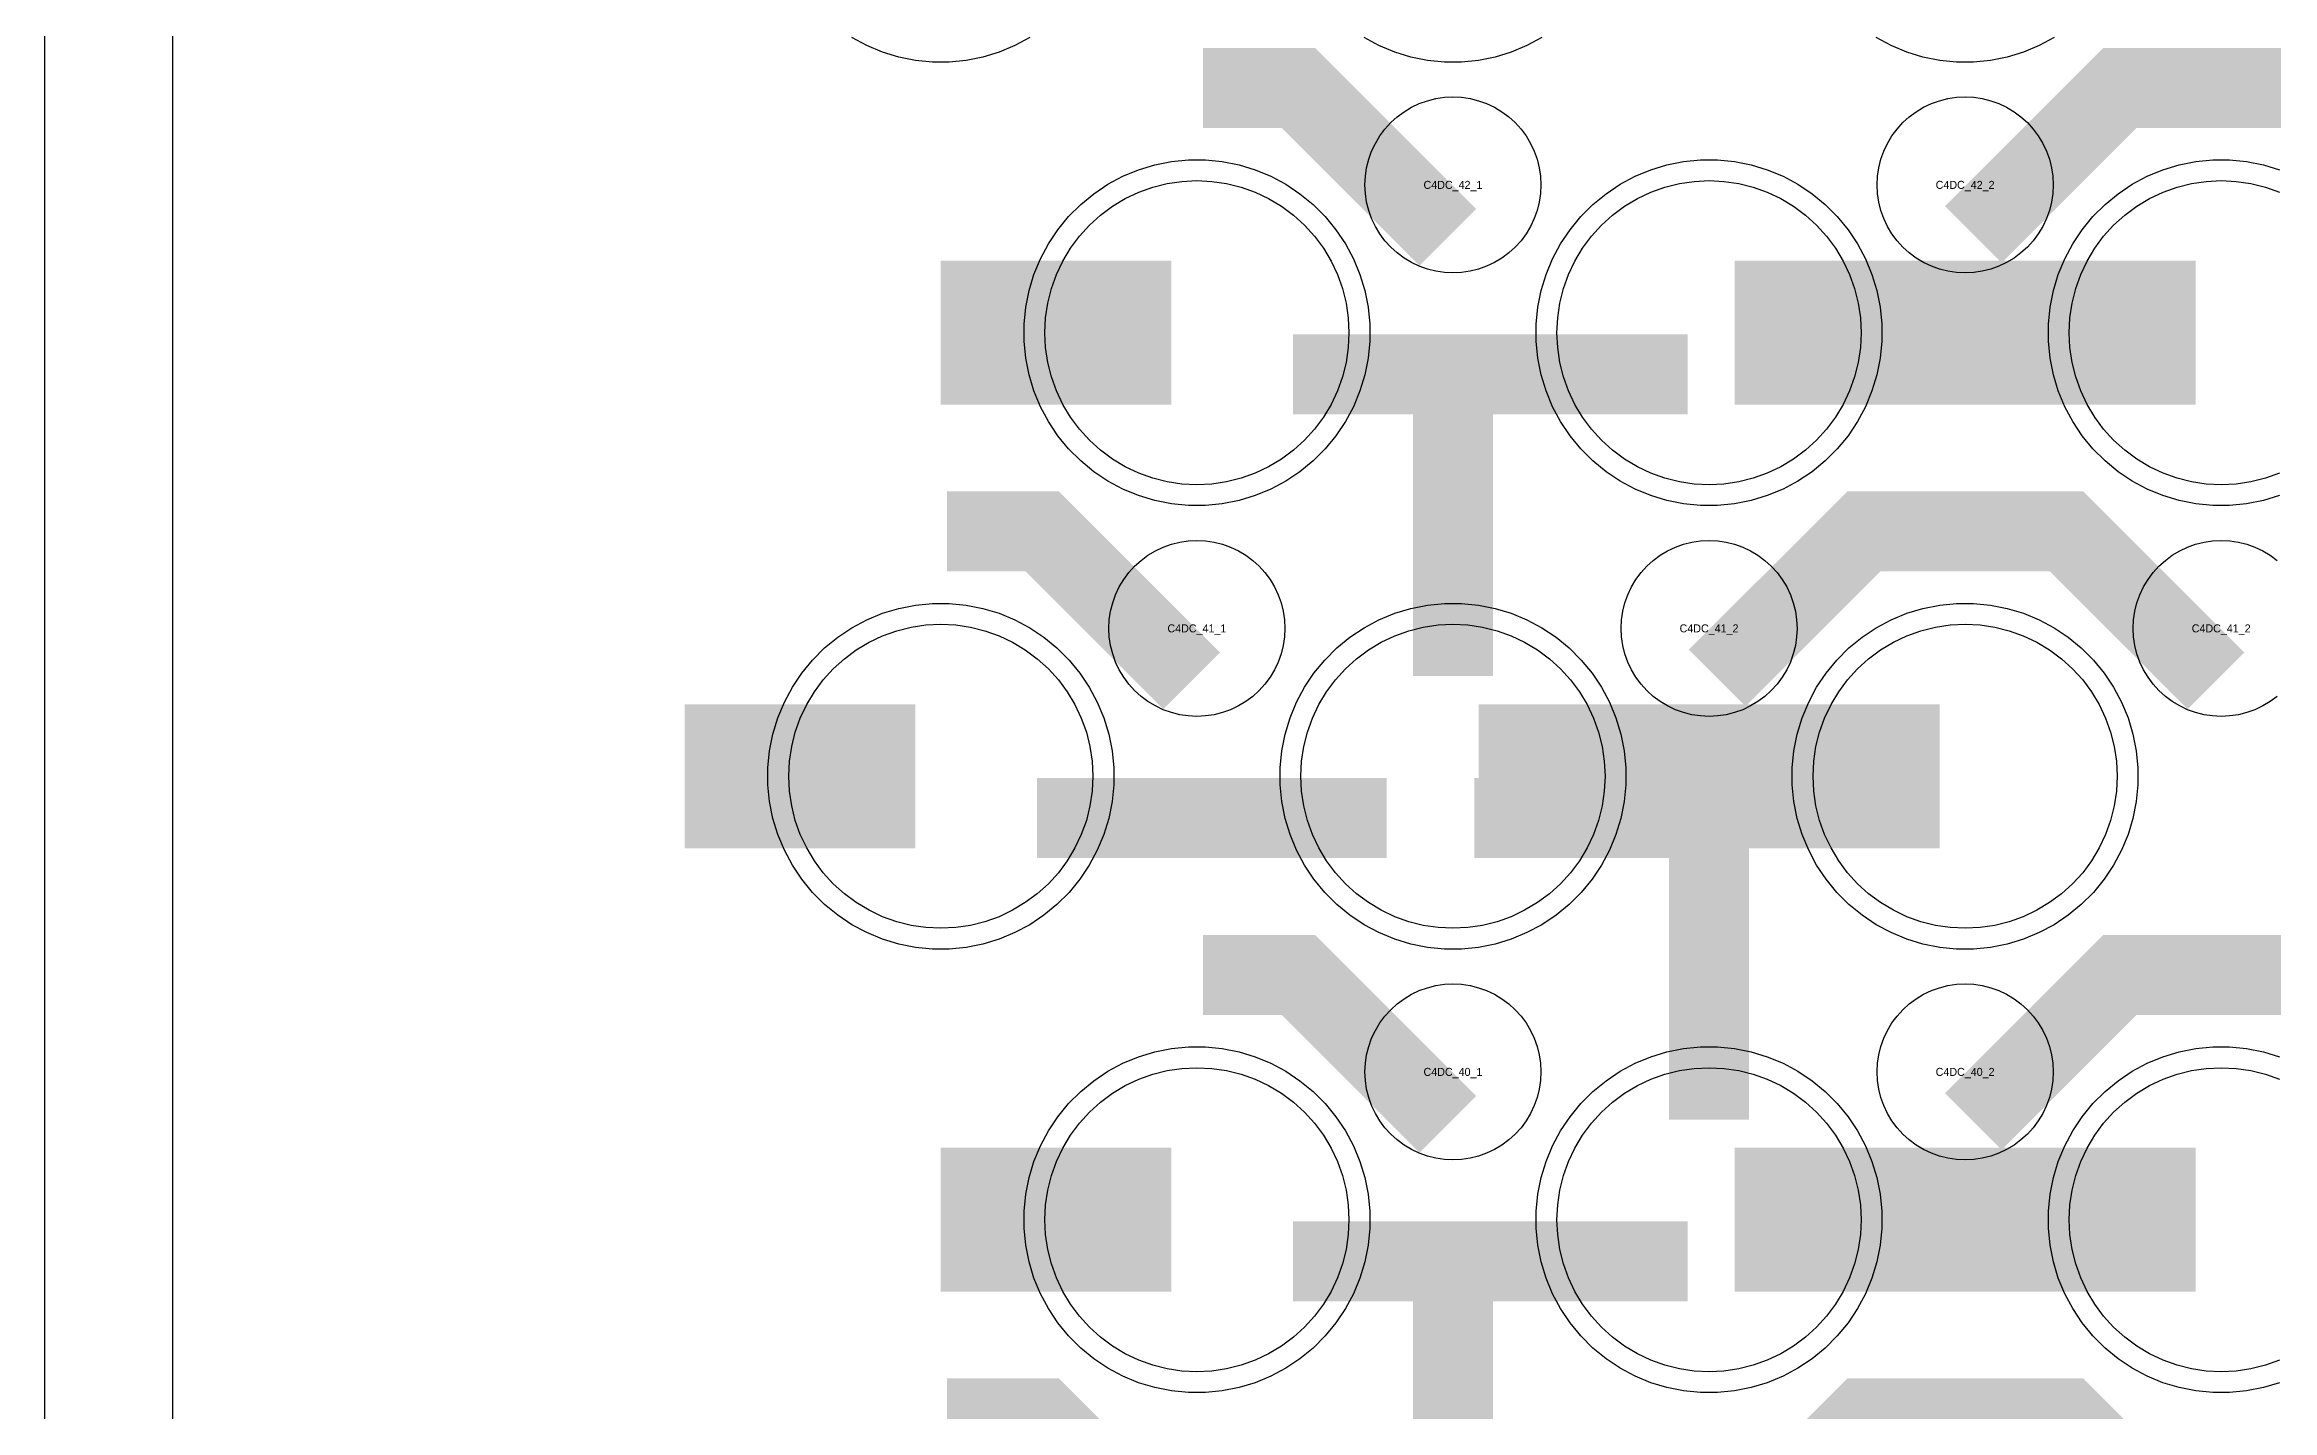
# Model space of a CAD drawing. Extents: x -11880 to 11880, y -14992 to 14992.
# Drawn here: x -11880 to -11184, y -9357 to -8930 of the extents above; entities that cross this region are included whole.
import ezdxf
from ezdxf.enums import TextEntityAlignment as Align

# ---------------------------------------------------------------- set-up
doc = ezdxf.new("R2010")
doc.units = 0
doc.header["$MEASUREMENT"] = 0
for name, color, linetype in [('GDS_775_DT_237', 138, 'CONTINUOUS'), ('OUTLINE', 30, 'CONTINUOUS'), ('RDL1_FS', 34, 'CONTINUOUS'), ('RDL_BS', 160, 'CONTINUOUS')]:
    doc.layers.add(name, color=color, linetype=linetype)

msp = doc.modelspace()

# ---------------------------------------------------------------- linework, layer by layer
at = {"layer": 'OUTLINE'}
for points in [[(-11880, -14992.5), (11880, -14992.5), (11880, 14992.5), (-11880, 14992.5)], [(-11840, -14952.5), (11840, -14952.5), (11840, 14952.5), (-11840, 14952.5)]]:
    msp.add_lwpolyline(points, close=True, dxfattribs=at)
at = {"layer": 'RDL1_FS'}
for points in [[(-11520, -9067.384), (-11524.657, -9067.155), (-11529.268, -9066.471), (-11533.791, -9065.339), (-11538.181, -9063.767), (-11542.395, -9061.775), (-11546.395, -9059.377), (-11550.14, -9056.599), (-11553.594, -9053.469), (-11556.724, -9050.015), (-11559.502, -9046.27), (-11561.9, -9042.27), (-11563.892, -9038.056), (-11565.464, -9033.666), (-11566.596, -9029.143), (-11567.28, -9024.532), (-11567.509, -9019.875), (-11567.28, -9015.218), (-11566.596, -9010.607), (-11565.464, -9006.084), (-11563.892, -9001.694), (-11561.9, -8997.48), (-11559.502, -8993.48), (-11556.724, -8989.735), (-11553.594, -8986.281), (-11550.14, -8983.151), (-11546.395, -8980.373), (-11542.395, -8977.975), (-11538.181, -8975.983), (-11533.791, -8974.411), (-11529.268, -8973.279), (-11524.657, -8972.595), (-11520, -8972.366), (-11515.343, -8972.595), (-11510.732, -8973.279), (-11506.209, -8974.411), (-11501.819, -8975.983), (-11497.605, -8977.975), (-11493.605, -8980.373), (-11489.86, -8983.151), (-11486.406, -8986.281), (-11483.276, -8989.735), (-11480.498, -8993.48), (-11478.1, -8997.48), (-11476.108, -9001.694), (-11474.536, -9006.084), (-11473.404, -9010.607), (-11472.72, -9015.218), (-11472.491, -9019.875), (-11472.72, -9024.532), (-11473.404, -9029.143), (-11474.536, -9033.666), (-11476.108, -9038.056), (-11478.1, -9042.27), (-11480.498, -9046.27), (-11483.276, -9050.015), (-11486.406, -9053.469), (-11489.86, -9056.599), (-11493.605, -9059.377), (-11497.605, -9061.775), (-11501.819, -9063.767), (-11506.209, -9065.339), (-11510.732, -9066.471), (-11515.343, -9067.155)], [(-11360, -9067.384), (-11364.657, -9067.155), (-11369.268, -9066.471), (-11373.791, -9065.339), (-11378.181, -9063.767), (-11382.395, -9061.775), (-11386.395, -9059.377), (-11390.14, -9056.599), (-11393.594, -9053.469), (-11396.724, -9050.015), (-11399.502, -9046.27), (-11401.9, -9042.27), (-11403.892, -9038.056), (-11405.464, -9033.666), (-11406.596, -9029.143), (-11407.28, -9024.532), (-11407.509, -9019.875), (-11407.28, -9015.218), (-11406.596, -9010.607), (-11405.464, -9006.084), (-11403.892, -9001.694), (-11401.9, -8997.48), (-11399.502, -8993.48), (-11396.724, -8989.735), (-11393.594, -8986.281), (-11390.14, -8983.151), (-11386.395, -8980.373), (-11382.395, -8977.975), (-11378.181, -8975.983), (-11373.791, -8974.411), (-11369.268, -8973.279), (-11364.657, -8972.595), (-11360, -8972.366), (-11355.343, -8972.595), (-11350.732, -8973.279), (-11346.209, -8974.411), (-11341.819, -8975.983), (-11337.605, -8977.975), (-11333.605, -8980.373), (-11329.86, -8983.151), (-11326.406, -8986.281), (-11323.276, -8989.735), (-11320.498, -8993.48), (-11318.1, -8997.48), (-11316.108, -9001.694), (-11314.536, -9006.084), (-11313.404, -9010.607), (-11312.72, -9015.218), (-11312.491, -9019.875), (-11312.72, -9024.532), (-11313.404, -9029.143), (-11314.536, -9033.666), (-11316.108, -9038.056), (-11318.1, -9042.27), (-11320.498, -9046.27), (-11323.276, -9050.015), (-11326.406, -9053.469), (-11329.86, -9056.599), (-11333.605, -9059.377), (-11337.605, -9061.775), (-11341.819, -9063.767), (-11346.209, -9065.339), (-11350.732, -9066.471), (-11355.343, -9067.155)], [(-11600, -9205.944), (-11604.657, -9205.715), (-11609.268, -9205.031), (-11613.791, -9203.899), (-11618.181, -9202.327), (-11622.395, -9200.335), (-11626.395, -9197.937), (-11630.14, -9195.159), (-11633.594, -9192.029), (-11636.724, -9188.575), (-11639.502, -9184.83), (-11641.9, -9180.83), (-11643.892, -9176.616), (-11645.464, -9172.226), (-11646.596, -9167.703), (-11647.28, -9163.092), (-11647.509, -9158.435), (-11647.28, -9153.778), (-11646.596, -9149.167), (-11645.464, -9144.644), (-11643.892, -9140.254), (-11641.9, -9136.04), (-11639.502, -9132.04), (-11636.724, -9128.295), (-11633.594, -9124.841), (-11630.14, -9121.711), (-11626.395, -9118.933), (-11622.395, -9116.535), (-11618.181, -9114.543), (-11613.791, -9112.971), (-11609.268, -9111.839), (-11604.657, -9111.155), (-11600, -9110.926), (-11595.343, -9111.155), (-11590.732, -9111.839), (-11586.209, -9112.971), (-11581.819, -9114.543), (-11577.605, -9116.535), (-11573.605, -9118.933), (-11569.86, -9121.711), (-11566.406, -9124.841), (-11563.276, -9128.295), (-11560.498, -9132.04), (-11558.1, -9136.04), (-11556.108, -9140.254), (-11554.536, -9144.644), (-11553.404, -9149.167), (-11552.72, -9153.778), (-11552.491, -9158.435), (-11552.72, -9163.092), (-11553.404, -9167.703), (-11554.536, -9172.226), (-11556.108, -9176.616), (-11558.1, -9180.83), (-11560.498, -9184.83), (-11563.276, -9188.575), (-11566.406, -9192.029), (-11569.86, -9195.159), (-11573.605, -9197.937), (-11577.605, -9200.335), (-11581.819, -9202.327), (-11586.209, -9203.899), (-11590.732, -9205.031), (-11595.343, -9205.715)], [(-11440, -9205.944), (-11444.657, -9205.715), (-11449.268, -9205.031), (-11453.791, -9203.899), (-11458.181, -9202.327), (-11462.395, -9200.335), (-11466.395, -9197.937), (-11470.14, -9195.159), (-11473.594, -9192.029), (-11476.724, -9188.575), (-11479.502, -9184.83), (-11481.9, -9180.83), (-11483.892, -9176.616), (-11485.464, -9172.226), (-11486.596, -9167.703), (-11487.28, -9163.092), (-11487.509, -9158.435), (-11487.28, -9153.778), (-11486.596, -9149.167), (-11485.464, -9144.644), (-11483.892, -9140.254), (-11481.9, -9136.04), (-11479.502, -9132.04), (-11476.724, -9128.295), (-11473.594, -9124.841), (-11470.14, -9121.711), (-11466.395, -9118.933), (-11462.395, -9116.535), (-11458.181, -9114.543), (-11453.791, -9112.971), (-11449.268, -9111.839), (-11444.657, -9111.155), (-11440, -9110.926), (-11435.343, -9111.155), (-11430.732, -9111.839), (-11426.209, -9112.971), (-11421.819, -9114.543), (-11417.605, -9116.535), (-11413.605, -9118.933), (-11409.86, -9121.711), (-11406.406, -9124.841), (-11403.276, -9128.295), (-11400.498, -9132.04), (-11398.1, -9136.04), (-11396.108, -9140.254), (-11394.536, -9144.644), (-11393.404, -9149.167), (-11392.72, -9153.778), (-11392.491, -9158.435), (-11392.72, -9163.092), (-11393.404, -9167.703), (-11394.536, -9172.226), (-11396.108, -9176.616), (-11398.1, -9180.83), (-11400.498, -9184.83), (-11403.276, -9188.575), (-11406.406, -9192.029), (-11409.86, -9195.159), (-11413.605, -9197.937), (-11417.605, -9200.335), (-11421.819, -9202.327), (-11426.209, -9203.899), (-11430.732, -9205.031), (-11435.343, -9205.715)], [(-11280, -9205.944), (-11284.657, -9205.715), (-11289.268, -9205.031), (-11293.791, -9203.899), (-11298.181, -9202.327), (-11302.395, -9200.335), (-11306.395, -9197.937), (-11310.14, -9195.159), (-11313.594, -9192.029), (-11316.724, -9188.575), (-11319.502, -9184.83), (-11321.9, -9180.83), (-11323.892, -9176.616), (-11325.464, -9172.226), (-11326.596, -9167.703), (-11327.28, -9163.092), (-11327.509, -9158.435), (-11327.28, -9153.778), (-11326.596, -9149.167), (-11325.464, -9144.644), (-11323.892, -9140.254), (-11321.9, -9136.04), (-11319.502, -9132.04), (-11316.724, -9128.295), (-11313.594, -9124.841), (-11310.14, -9121.711), (-11306.395, -9118.933), (-11302.395, -9116.535), (-11298.181, -9114.543), (-11293.791, -9112.971), (-11289.268, -9111.839), (-11284.657, -9111.155), (-11280, -9110.926), (-11275.343, -9111.155), (-11270.732, -9111.839), (-11266.209, -9112.971), (-11261.819, -9114.543), (-11257.605, -9116.535), (-11253.605, -9118.933), (-11249.86, -9121.711), (-11246.406, -9124.841), (-11243.276, -9128.295), (-11240.498, -9132.04), (-11238.1, -9136.04), (-11236.108, -9140.254), (-11234.536, -9144.644), (-11233.404, -9149.167), (-11232.72, -9153.778), (-11232.491, -9158.435), (-11232.72, -9163.092), (-11233.404, -9167.703), (-11234.536, -9172.226), (-11236.108, -9176.616), (-11238.1, -9180.83), (-11240.498, -9184.83), (-11243.276, -9188.575), (-11246.406, -9192.029), (-11249.86, -9195.159), (-11253.605, -9197.937), (-11257.605, -9200.335), (-11261.819, -9202.327), (-11266.209, -9203.899), (-11270.732, -9205.031), (-11275.343, -9205.715)], [(-11520, -9344.509), (-11524.657, -9344.28), (-11529.268, -9343.596), (-11533.791, -9342.464), (-11538.181, -9340.892), (-11542.395, -9338.9), (-11546.395, -9336.502), (-11550.14, -9333.724), (-11553.594, -9330.594), (-11556.724, -9327.14), (-11559.502, -9323.395), (-11561.9, -9319.395), (-11563.892, -9315.181), (-11565.464, -9310.791), (-11566.596, -9306.268), (-11567.28, -9301.657), (-11567.509, -9297), (-11567.28, -9292.343), (-11566.596, -9287.732), (-11565.464, -9283.209), (-11563.892, -9278.819), (-11561.9, -9274.605), (-11559.502, -9270.605), (-11556.724, -9266.86), (-11553.594, -9263.406), (-11550.14, -9260.276), (-11546.395, -9257.498), (-11542.395, -9255.1), (-11538.181, -9253.108), (-11533.791, -9251.536), (-11529.268, -9250.404), (-11524.657, -9249.72), (-11520, -9249.491), (-11515.343, -9249.72), (-11510.732, -9250.404), (-11506.209, -9251.536), (-11501.819, -9253.108), (-11497.605, -9255.1), (-11493.605, -9257.498), (-11489.86, -9260.276), (-11486.406, -9263.406), (-11483.276, -9266.86), (-11480.498, -9270.605), (-11478.1, -9274.605), (-11476.108, -9278.819), (-11474.536, -9283.209), (-11473.404, -9287.732), (-11472.72, -9292.343), (-11472.491, -9297), (-11472.72, -9301.657), (-11473.404, -9306.268), (-11474.536, -9310.791), (-11476.108, -9315.181), (-11478.1, -9319.395), (-11480.498, -9323.395), (-11483.276, -9327.14), (-11486.406, -9330.594), (-11489.86, -9333.724), (-11493.605, -9336.502), (-11497.605, -9338.9), (-11501.819, -9340.892), (-11506.209, -9342.464), (-11510.732, -9343.596), (-11515.343, -9344.28)], [(-11360, -9344.509), (-11364.657, -9344.28), (-11369.268, -9343.596), (-11373.791, -9342.464), (-11378.181, -9340.892), (-11382.395, -9338.9), (-11386.395, -9336.502), (-11390.14, -9333.724), (-11393.594, -9330.594), (-11396.724, -9327.14), (-11399.502, -9323.395), (-11401.9, -9319.395), (-11403.892, -9315.181), (-11405.464, -9310.791), (-11406.596, -9306.268), (-11407.28, -9301.657), (-11407.509, -9297), (-11407.28, -9292.343), (-11406.596, -9287.732), (-11405.464, -9283.209), (-11403.892, -9278.819), (-11401.9, -9274.605), (-11399.502, -9270.605), (-11396.724, -9266.86), (-11393.594, -9263.406), (-11390.14, -9260.276), (-11386.395, -9257.498), (-11382.395, -9255.1), (-11378.181, -9253.108), (-11373.791, -9251.536), (-11369.268, -9250.404), (-11364.657, -9249.72), (-11360, -9249.491), (-11355.343, -9249.72), (-11350.732, -9250.404), (-11346.209, -9251.536), (-11341.819, -9253.108), (-11337.605, -9255.1), (-11333.605, -9257.498), (-11329.86, -9260.276), (-11326.406, -9263.406), (-11323.276, -9266.86), (-11320.498, -9270.605), (-11318.1, -9274.605), (-11316.108, -9278.819), (-11314.536, -9283.209), (-11313.404, -9287.732), (-11312.72, -9292.343), (-11312.491, -9297), (-11312.72, -9301.657), (-11313.404, -9306.268), (-11314.536, -9310.791), (-11316.108, -9315.181), (-11318.1, -9319.395), (-11320.498, -9323.395), (-11323.276, -9327.14), (-11326.406, -9330.594), (-11329.86, -9333.724), (-11333.605, -9336.502), (-11337.605, -9338.9), (-11341.819, -9340.892), (-11346.209, -9342.464), (-11350.732, -9343.596), (-11355.343, -9344.28)]]:
    msp.add_lwpolyline(points, close=True, dxfattribs=at)
for points in [[(-11181.819, -9063.767), (-11186.209, -9065.339), (-11190.732, -9066.471), (-11195.343, -9067.155), (-11200, -9067.384), (-11204.657, -9067.155), (-11209.268, -9066.471), (-11213.791, -9065.339), (-11218.181, -9063.767), (-11222.395, -9061.775), (-11226.395, -9059.377), (-11230.14, -9056.599), (-11233.594, -9053.469), (-11236.724, -9050.015), (-11239.502, -9046.27), (-11241.9, -9042.27), (-11243.892, -9038.056), (-11245.464, -9033.666), (-11246.596, -9029.143), (-11247.28, -9024.532), (-11247.509, -9019.875), (-11247.28, -9015.218), (-11246.596, -9010.607), (-11245.464, -9006.084), (-11243.892, -9001.694), (-11241.9, -8997.48), (-11239.502, -8993.48), (-11236.724, -8989.735), (-11233.594, -8986.281), (-11230.14, -8983.151), (-11226.395, -8980.373), (-11222.395, -8977.975), (-11218.181, -8975.983), (-11213.791, -8974.411), (-11209.268, -8973.279), (-11204.657, -8972.595), (-11200, -8972.366), (-11195.343, -8972.595), (-11190.732, -8973.279), (-11186.209, -8974.411), (-11181.819, -8975.983)], [(-11181.819, -9340.892), (-11186.209, -9342.464), (-11190.732, -9343.596), (-11195.343, -9344.28), (-11200, -9344.509), (-11204.657, -9344.28), (-11209.268, -9343.596), (-11213.791, -9342.464), (-11218.181, -9340.892), (-11222.395, -9338.9), (-11226.395, -9336.502), (-11230.14, -9333.724), (-11233.594, -9330.594), (-11236.724, -9327.14), (-11239.502, -9323.395), (-11241.9, -9319.395), (-11243.892, -9315.181), (-11245.464, -9310.791), (-11246.596, -9306.268), (-11247.28, -9301.657), (-11247.509, -9297), (-11247.28, -9292.343), (-11246.596, -9287.732), (-11245.464, -9283.209), (-11243.892, -9278.819), (-11241.9, -9274.605), (-11239.502, -9270.605), (-11236.724, -9266.86), (-11233.594, -9263.406), (-11230.14, -9260.276), (-11226.395, -9257.498), (-11222.395, -9255.1), (-11218.181, -9253.108), (-11213.791, -9251.536), (-11209.268, -9250.404), (-11204.657, -9249.72), (-11200, -9249.491), (-11195.343, -9249.72), (-11190.732, -9250.404), (-11186.209, -9251.536), (-11181.819, -9253.108)]]:
    msp.add_lwpolyline(points, dxfattribs=at)
for points in [[(-11599.998, -9019.875, 45, 45, 0), (-11527.998, -9019.875, 45, 45, 0)], [(-11351.998, -9019.875, 45, 45, 0), (-11279.998, -9019.875, 45, 45, 0)], [(-11279.998, -9019.875, 45, 45, 0), (-11207.998, -9019.875, 45, 45, 0)], [(-11679.998, -9158.435, 45, 45, 0), (-11607.998, -9158.435, 45, 45, 0)], [(-11431.998, -9158.435, 45, 45, 0), (-11359.998, -9158.435, 45, 45, 0)], [(-11359.998, -9158.435, 45, 45, 0), (-11287.998, -9158.435, 45, 45, 0)], [(-11599.998, -9297, 45, 45, 0), (-11527.998, -9297, 45, 45, 0)], [(-11351.998, -9297, 45, 45, 0), (-11279.998, -9297, 45, 45, 0)], [(-11279.998, -9297, 45, 45, 0), (-11207.998, -9297, 45, 45, 0)]]:
    msp.add_lwpolyline(points, format="xyseb", dxfattribs=at)
at = {"layer": 'RDL_BS'}
for points in [[(-11572.223, -8927.693), (-11576.885, -8930.185), (-11581.795, -8932.216), (-11586.835, -8933.747), (-11592.062, -8934.793), (-11597.356, -8935.31), (-11602.644, -8935.31), (-11607.938, -8934.793), (-11613.165, -8933.747), (-11618.205, -8932.216), (-11623.115, -8930.185), (-11627.777, -8927.693)], [(-11412.223, -8927.693), (-11416.885, -8930.185), (-11421.795, -8932.216), (-11426.835, -8933.747), (-11432.062, -8934.793), (-11437.356, -8935.31), (-11442.644, -8935.31), (-11447.938, -8934.793), (-11453.165, -8933.747), (-11458.205, -8932.216), (-11463.115, -8930.185), (-11467.777, -8927.693)], [(-11252.223, -8927.693), (-11256.885, -8930.185), (-11261.795, -8932.216), (-11266.835, -8933.747), (-11272.062, -8934.793), (-11277.356, -8935.31), (-11282.644, -8935.31), (-11287.938, -8934.793), (-11293.165, -8933.747), (-11298.205, -8932.216), (-11303.115, -8930.185), (-11307.777, -8927.693)], [(-11181.795, -9070.781), (-11186.835, -9072.312), (-11192.062, -9073.358), (-11197.356, -9073.875), (-11202.644, -9073.875), (-11207.938, -9073.358), (-11213.165, -9072.312), (-11218.205, -9070.781), (-11223.115, -9068.75), (-11227.777, -9066.258), (-11232.191, -9063.311), (-11236.292, -9059.949), (-11240.074, -9056.167), (-11243.436, -9052.066), (-11246.383, -9047.652), (-11248.875, -9042.99), (-11250.906, -9038.08), (-11252.437, -9033.04), (-11253.483, -9027.813), (-11254, -9022.519), (-11254, -9017.231), (-11253.483, -9011.937), (-11252.437, -9006.71), (-11250.906, -9001.67), (-11248.875, -8996.76), (-11246.383, -8992.098), (-11243.436, -8987.684), (-11240.074, -8983.583), (-11236.292, -8979.801), (-11232.191, -8976.439), (-11227.777, -8973.492), (-11223.115, -8971), (-11218.205, -8968.969), (-11213.165, -8967.438), (-11207.938, -8966.392), (-11202.644, -8965.875), (-11197.356, -8965.875), (-11192.062, -8966.392), (-11186.835, -8967.438), (-11181.795, -8968.969)], [(-11182.557, -9133.501), (-11184.72, -9135.104), (-11187.044, -9136.497), (-11189.481, -9137.649), (-11192.016, -9138.556), (-11194.635, -9139.213), (-11197.307, -9139.609), (-11200, -9139.741), (-11202.693, -9139.609), (-11205.365, -9139.213), (-11207.984, -9138.556), (-11210.519, -9137.649), (-11212.956, -9136.497), (-11215.28, -9135.104), (-11217.443, -9133.501), (-11219.442, -9131.689), (-11221.254, -9129.69), (-11222.857, -9127.527), (-11224.25, -9125.203), (-11225.402, -9122.766), (-11226.309, -9120.231), (-11226.966, -9117.612), (-11227.362, -9114.94), (-11227.494, -9112.247), (-11227.362, -9109.554), (-11226.966, -9106.882), (-11226.309, -9104.263), (-11225.402, -9101.728), (-11224.25, -9099.291), (-11222.857, -9096.967), (-11221.254, -9094.804), (-11219.442, -9092.805), (-11217.443, -9090.993), (-11215.28, -9089.39), (-11212.956, -9087.997), (-11210.519, -9086.845), (-11207.984, -9085.938), (-11205.365, -9085.281), (-11202.693, -9084.885), (-11200, -9084.753), (-11197.307, -9084.885), (-11194.635, -9085.281), (-11192.016, -9085.938), (-11189.481, -9086.845), (-11187.044, -9087.997), (-11184.72, -9089.39), (-11182.557, -9090.993)], [(-11181.795, -9347.906), (-11186.835, -9349.437), (-11192.062, -9350.483), (-11197.356, -9351), (-11202.644, -9351), (-11207.938, -9350.483), (-11213.165, -9349.437), (-11218.205, -9347.906), (-11223.115, -9345.875), (-11227.777, -9343.383), (-11232.191, -9340.436), (-11236.292, -9337.074), (-11240.074, -9333.292), (-11243.436, -9329.191), (-11246.383, -9324.777), (-11248.875, -9320.115), (-11250.906, -9315.205), (-11252.437, -9310.165), (-11253.483, -9304.938), (-11254, -9299.644), (-11254, -9294.356), (-11253.483, -9289.062), (-11252.437, -9283.835), (-11250.906, -9278.795), (-11248.875, -9273.885), (-11246.383, -9269.223), (-11243.436, -9264.809), (-11240.074, -9260.708), (-11236.292, -9256.926), (-11232.191, -9253.564), (-11227.777, -9250.617), (-11223.115, -9248.125), (-11218.205, -9246.094), (-11213.165, -9244.563), (-11207.938, -9243.517), (-11202.644, -9243), (-11197.356, -9243), (-11192.062, -9243.517), (-11186.835, -9244.563), (-11181.795, -9246.094)]]:
    msp.add_lwpolyline(points, dxfattribs=at)
for points in [[(-11441.599, -8990.088, 25, 25, 0), (-11488.313, -8943.374, 25, 25, 0), (-11518.071, -8943.374, 25, 25, 0)], [(-11277.438, -8989.189, 25, 25, 0), (-11231.623, -8943.374, 25, 25, 0), (-11198.07, -8943.374, 25, 25, 0)], [(-11121.599, -8990.088, 25, 25, 0), (-11168.313, -8943.374, 25, 25, 0), (-11198.071, -8943.374, 25, 25, 0)], [(-11440, -9127.17, 25, 25, 0), (-11440, -9020.393, 25, 25, 0)], [(-11440, -9127.17, 25, 25, 0), (-11440, -9020.393, 25, 25, 0)], [(-11489.984, -9032.888, 25, 25, 0), (-11380.719, -9032.888, 25, 25, 0)], [(-11452.5, -9032.893, 25, 25, 0), (-11387.833, -9032.893, 25, 25, 0)], [(-11452.5, -9032.893, 25, 25, 0), (-11366.667, -9032.893, 25, 25, 0)], [(-11521.599, -9128.648, 25, 25, 0), (-11568.313, -9081.934, 25, 25, 0), (-11598.071, -9081.934, 25, 25, 0)], [(-11357.438, -9127.749, 25, 25, 0), (-11311.623, -9081.934, 25, 25, 0), (-11278.07, -9081.934, 25, 25, 0)], [(-11201.599, -9128.648, 25, 25, 0), (-11248.313, -9081.934, 25, 25, 0), (-11278.071, -9081.934, 25, 25, 0)], [(-11360, -9265.735, 25, 25, 0), (-11360, -9158.958, 25, 25, 0)], [(-11360, -9265.735, 25, 25, 0), (-11360, -9158.958, 25, 25, 0)], [(-11569.984, -9171.448, 25, 25, 0), (-11460.719, -9171.448, 25, 25, 0)], [(-11347.5, -9171.458, 25, 25, 0), (-11433.333, -9171.458, 25, 25, 0)], [(-11347.5, -9171.458, 25, 25, 0), (-11412.167, -9171.458, 25, 25, 0)], [(-11441.599, -9267.213, 25, 25, 0), (-11488.313, -9220.499, 25, 25, 0), (-11518.071, -9220.499, 25, 25, 0)], [(-11277.438, -9266.314, 25, 25, 0), (-11231.623, -9220.499, 25, 25, 0), (-11198.07, -9220.499, 25, 25, 0)], [(-11121.599, -9267.213, 25, 25, 0), (-11168.313, -9220.499, 25, 25, 0), (-11198.071, -9220.499, 25, 25, 0)], [(-11440, -9404.3, 25, 25, 0), (-11440, -9297.523, 25, 25, 0)], [(-11440, -9404.3, 25, 25, 0), (-11440, -9297.523, 25, 25, 0)], [(-11489.984, -9310.013, 25, 25, 0), (-11380.719, -9310.013, 25, 25, 0)], [(-11452.5, -9310.023, 25, 25, 0), (-11387.833, -9310.023, 25, 25, 0)], [(-11452.5, -9310.023, 25, 25, 0), (-11366.667, -9310.023, 25, 25, 0)], [(-11521.599, -9405.778, 25, 25, 0), (-11568.313, -9359.064, 25, 25, 0), (-11598.071, -9359.064, 25, 25, 0)], [(-11357.438, -9404.879, 25, 25, 0), (-11311.623, -9359.064, 25, 25, 0), (-11278.07, -9359.064, 25, 25, 0)], [(-11201.599, -9405.778, 25, 25, 0), (-11248.313, -9359.064, 25, 25, 0), (-11278.071, -9359.064, 25, 25, 0)]]:
    msp.add_lwpolyline(points, format="xyseb", dxfattribs=at)
for points in [[(-11440, -9001.181), (-11442.693, -9001.049), (-11445.365, -9000.653), (-11447.984, -8999.996), (-11450.519, -8999.089), (-11452.956, -8997.937), (-11455.28, -8996.544), (-11457.443, -8994.941), (-11459.442, -8993.129), (-11461.254, -8991.13), (-11462.857, -8988.967), (-11464.25, -8986.643), (-11465.402, -8984.206), (-11466.309, -8981.671), (-11466.966, -8979.052), (-11467.362, -8976.38), (-11467.494, -8973.687), (-11467.362, -8970.994), (-11466.966, -8968.322), (-11466.309, -8965.703), (-11465.402, -8963.168), (-11464.25, -8960.731), (-11462.857, -8958.407), (-11461.254, -8956.244), (-11459.442, -8954.245), (-11457.443, -8952.433), (-11455.28, -8950.83), (-11452.956, -8949.437), (-11450.519, -8948.285), (-11447.984, -8947.378), (-11445.365, -8946.721), (-11442.693, -8946.325), (-11440, -8946.193), (-11437.307, -8946.325), (-11434.635, -8946.721), (-11432.016, -8947.378), (-11429.481, -8948.285), (-11427.044, -8949.437), (-11424.72, -8950.83), (-11422.557, -8952.433), (-11420.558, -8954.245), (-11418.746, -8956.244), (-11417.143, -8958.407), (-11415.75, -8960.731), (-11414.598, -8963.168), (-11413.691, -8965.703), (-11413.034, -8968.322), (-11412.638, -8970.994), (-11412.506, -8973.687), (-11412.638, -8976.38), (-11413.034, -8979.052), (-11413.691, -8981.671), (-11414.598, -8984.206), (-11415.75, -8986.643), (-11417.143, -8988.967), (-11418.746, -8991.13), (-11420.558, -8993.129), (-11422.557, -8994.941), (-11424.72, -8996.544), (-11427.044, -8997.937), (-11429.481, -8999.089), (-11432.016, -8999.996), (-11434.635, -9000.653), (-11437.307, -9001.049)], [(-11280, -9001.181), (-11282.693, -9001.049), (-11285.365, -9000.653), (-11287.984, -8999.996), (-11290.519, -8999.089), (-11292.956, -8997.937), (-11295.28, -8996.544), (-11297.443, -8994.941), (-11299.442, -8993.129), (-11301.254, -8991.13), (-11302.857, -8988.967), (-11304.25, -8986.643), (-11305.402, -8984.206), (-11306.309, -8981.671), (-11306.966, -8979.052), (-11307.362, -8976.38), (-11307.494, -8973.687), (-11307.362, -8970.994), (-11306.966, -8968.322), (-11306.309, -8965.703), (-11305.402, -8963.168), (-11304.25, -8960.731), (-11302.857, -8958.407), (-11301.254, -8956.244), (-11299.442, -8954.245), (-11297.443, -8952.433), (-11295.28, -8950.83), (-11292.956, -8949.437), (-11290.519, -8948.285), (-11287.984, -8947.378), (-11285.365, -8946.721), (-11282.693, -8946.325), (-11280, -8946.193), (-11277.307, -8946.325), (-11274.635, -8946.721), (-11272.016, -8947.378), (-11269.481, -8948.285), (-11267.044, -8949.437), (-11264.72, -8950.83), (-11262.557, -8952.433), (-11260.558, -8954.245), (-11258.746, -8956.244), (-11257.143, -8958.407), (-11255.75, -8960.731), (-11254.598, -8963.168), (-11253.691, -8965.703), (-11253.034, -8968.322), (-11252.638, -8970.994), (-11252.506, -8973.687), (-11252.638, -8976.38), (-11253.034, -8979.052), (-11253.691, -8981.671), (-11254.598, -8984.206), (-11255.75, -8986.643), (-11257.143, -8988.967), (-11258.746, -8991.13), (-11260.558, -8993.129), (-11262.557, -8994.941), (-11264.72, -8996.544), (-11267.044, -8997.937), (-11269.481, -8999.089), (-11272.016, -8999.996), (-11274.635, -9000.653), (-11277.307, -9001.049)], [(-11522.644, -9073.875), (-11527.938, -9073.358), (-11533.165, -9072.312), (-11538.205, -9070.781), (-11543.115, -9068.75), (-11547.777, -9066.258), (-11552.191, -9063.311), (-11556.292, -9059.949), (-11560.074, -9056.167), (-11563.436, -9052.066), (-11566.383, -9047.652), (-11568.875, -9042.99), (-11570.906, -9038.08), (-11572.437, -9033.04), (-11573.483, -9027.813), (-11574, -9022.519), (-11574, -9017.231), (-11573.483, -9011.937), (-11572.437, -9006.71), (-11570.906, -9001.67), (-11568.875, -8996.76), (-11566.383, -8992.098), (-11563.436, -8987.684), (-11560.074, -8983.583), (-11556.292, -8979.801), (-11552.191, -8976.439), (-11547.777, -8973.492), (-11543.115, -8971), (-11538.205, -8968.969), (-11533.165, -8967.438), (-11527.938, -8966.392), (-11522.644, -8965.875), (-11517.356, -8965.875), (-11512.062, -8966.392), (-11506.835, -8967.438), (-11501.795, -8968.969), (-11496.885, -8971), (-11492.223, -8973.492), (-11487.809, -8976.439), (-11483.708, -8979.801), (-11479.926, -8983.583), (-11476.564, -8987.684), (-11473.617, -8992.098), (-11471.125, -8996.76), (-11469.094, -9001.67), (-11467.563, -9006.71), (-11466.517, -9011.937), (-11466, -9017.231), (-11466, -9022.519), (-11466.517, -9027.813), (-11467.563, -9033.04), (-11469.094, -9038.08), (-11471.125, -9042.99), (-11473.617, -9047.652), (-11476.564, -9052.066), (-11479.926, -9056.167), (-11483.708, -9059.949), (-11487.809, -9063.311), (-11492.223, -9066.258), (-11496.885, -9068.75), (-11501.795, -9070.781), (-11506.835, -9072.312), (-11512.062, -9073.358), (-11517.356, -9073.875)], [(-11362.644, -9073.875), (-11367.938, -9073.358), (-11373.165, -9072.312), (-11378.205, -9070.781), (-11383.115, -9068.75), (-11387.777, -9066.258), (-11392.191, -9063.311), (-11396.292, -9059.949), (-11400.074, -9056.167), (-11403.436, -9052.066), (-11406.383, -9047.652), (-11408.875, -9042.99), (-11410.906, -9038.08), (-11412.437, -9033.04), (-11413.483, -9027.813), (-11414, -9022.519), (-11414, -9017.231), (-11413.483, -9011.937), (-11412.437, -9006.71), (-11410.906, -9001.67), (-11408.875, -8996.76), (-11406.383, -8992.098), (-11403.436, -8987.684), (-11400.074, -8983.583), (-11396.292, -8979.801), (-11392.191, -8976.439), (-11387.777, -8973.492), (-11383.115, -8971), (-11378.205, -8968.969), (-11373.165, -8967.438), (-11367.938, -8966.392), (-11362.644, -8965.875), (-11357.356, -8965.875), (-11352.062, -8966.392), (-11346.835, -8967.438), (-11341.795, -8968.969), (-11336.885, -8971), (-11332.223, -8973.492), (-11327.809, -8976.439), (-11323.708, -8979.801), (-11319.926, -8983.583), (-11316.564, -8987.684), (-11313.617, -8992.098), (-11311.125, -8996.76), (-11309.094, -9001.67), (-11307.563, -9006.71), (-11306.517, -9011.937), (-11306, -9017.231), (-11306, -9022.519), (-11306.517, -9027.813), (-11307.563, -9033.04), (-11309.094, -9038.08), (-11311.125, -9042.99), (-11313.617, -9047.652), (-11316.564, -9052.066), (-11319.926, -9056.167), (-11323.708, -9059.949), (-11327.809, -9063.311), (-11332.223, -9066.258), (-11336.885, -9068.75), (-11341.795, -9070.781), (-11346.835, -9072.312), (-11352.062, -9073.358), (-11357.356, -9073.875)], [(-11520, -9139.741), (-11522.693, -9139.609), (-11525.365, -9139.213), (-11527.984, -9138.556), (-11530.519, -9137.649), (-11532.956, -9136.497), (-11535.28, -9135.104), (-11537.443, -9133.501), (-11539.442, -9131.689), (-11541.254, -9129.69), (-11542.857, -9127.527), (-11544.25, -9125.203), (-11545.402, -9122.766), (-11546.309, -9120.231), (-11546.966, -9117.612), (-11547.362, -9114.94), (-11547.494, -9112.247), (-11547.362, -9109.554), (-11546.966, -9106.882), (-11546.309, -9104.263), (-11545.402, -9101.728), (-11544.25, -9099.291), (-11542.857, -9096.967), (-11541.254, -9094.804), (-11539.442, -9092.805), (-11537.443, -9090.993), (-11535.28, -9089.39), (-11532.956, -9087.997), (-11530.519, -9086.845), (-11527.984, -9085.938), (-11525.365, -9085.281), (-11522.693, -9084.885), (-11520, -9084.753), (-11517.307, -9084.885), (-11514.635, -9085.281), (-11512.016, -9085.938), (-11509.481, -9086.845), (-11507.044, -9087.997), (-11504.72, -9089.39), (-11502.557, -9090.993), (-11500.558, -9092.805), (-11498.746, -9094.804), (-11497.143, -9096.967), (-11495.75, -9099.291), (-11494.598, -9101.728), (-11493.691, -9104.263), (-11493.034, -9106.882), (-11492.638, -9109.554), (-11492.506, -9112.247), (-11492.638, -9114.94), (-11493.034, -9117.612), (-11493.691, -9120.231), (-11494.598, -9122.766), (-11495.75, -9125.203), (-11497.143, -9127.527), (-11498.746, -9129.69), (-11500.558, -9131.689), (-11502.557, -9133.501), (-11504.72, -9135.104), (-11507.044, -9136.497), (-11509.481, -9137.649), (-11512.016, -9138.556), (-11514.635, -9139.213), (-11517.307, -9139.609)], [(-11360, -9139.741), (-11362.693, -9139.609), (-11365.365, -9139.213), (-11367.984, -9138.556), (-11370.519, -9137.649), (-11372.956, -9136.497), (-11375.28, -9135.104), (-11377.443, -9133.501), (-11379.442, -9131.689), (-11381.254, -9129.69), (-11382.857, -9127.527), (-11384.25, -9125.203), (-11385.402, -9122.766), (-11386.309, -9120.231), (-11386.966, -9117.612), (-11387.362, -9114.94), (-11387.494, -9112.247), (-11387.362, -9109.554), (-11386.966, -9106.882), (-11386.309, -9104.263), (-11385.402, -9101.728), (-11384.25, -9099.291), (-11382.857, -9096.967), (-11381.254, -9094.804), (-11379.442, -9092.805), (-11377.443, -9090.993), (-11375.28, -9089.39), (-11372.956, -9087.997), (-11370.519, -9086.845), (-11367.984, -9085.938), (-11365.365, -9085.281), (-11362.693, -9084.885), (-11360, -9084.753), (-11357.307, -9084.885), (-11354.635, -9085.281), (-11352.016, -9085.938), (-11349.481, -9086.845), (-11347.044, -9087.997), (-11344.72, -9089.39), (-11342.557, -9090.993), (-11340.558, -9092.805), (-11338.746, -9094.804), (-11337.143, -9096.967), (-11335.75, -9099.291), (-11334.598, -9101.728), (-11333.691, -9104.263), (-11333.034, -9106.882), (-11332.638, -9109.554), (-11332.506, -9112.247), (-11332.638, -9114.94), (-11333.034, -9117.612), (-11333.691, -9120.231), (-11334.598, -9122.766), (-11335.75, -9125.203), (-11337.143, -9127.527), (-11338.746, -9129.69), (-11340.558, -9131.689), (-11342.557, -9133.501), (-11344.72, -9135.104), (-11347.044, -9136.497), (-11349.481, -9137.649), (-11352.016, -9138.556), (-11354.635, -9139.213), (-11357.307, -9139.609)], [(-11602.644, -9212.435), (-11607.938, -9211.918), (-11613.165, -9210.872), (-11618.205, -9209.341), (-11623.115, -9207.31), (-11627.777, -9204.818), (-11632.191, -9201.871), (-11636.292, -9198.509), (-11640.074, -9194.727), (-11643.436, -9190.626), (-11646.383, -9186.212), (-11648.875, -9181.55), (-11650.906, -9176.64), (-11652.437, -9171.6), (-11653.483, -9166.373), (-11654, -9161.079), (-11654, -9155.791), (-11653.483, -9150.497), (-11652.437, -9145.27), (-11650.906, -9140.23), (-11648.875, -9135.32), (-11646.383, -9130.658), (-11643.436, -9126.244), (-11640.074, -9122.143), (-11636.292, -9118.361), (-11632.191, -9114.999), (-11627.777, -9112.052), (-11623.115, -9109.56), (-11618.205, -9107.529), (-11613.165, -9105.998), (-11607.938, -9104.952), (-11602.644, -9104.435), (-11597.356, -9104.435), (-11592.062, -9104.952), (-11586.835, -9105.998), (-11581.795, -9107.529), (-11576.885, -9109.56), (-11572.223, -9112.052), (-11567.809, -9114.999), (-11563.708, -9118.361), (-11559.926, -9122.143), (-11556.564, -9126.244), (-11553.617, -9130.658), (-11551.125, -9135.32), (-11549.094, -9140.23), (-11547.563, -9145.27), (-11546.517, -9150.497), (-11546, -9155.791), (-11546, -9161.079), (-11546.517, -9166.373), (-11547.563, -9171.6), (-11549.094, -9176.64), (-11551.125, -9181.55), (-11553.617, -9186.212), (-11556.564, -9190.626), (-11559.926, -9194.727), (-11563.708, -9198.509), (-11567.809, -9201.871), (-11572.223, -9204.818), (-11576.885, -9207.31), (-11581.795, -9209.341), (-11586.835, -9210.872), (-11592.062, -9211.918), (-11597.356, -9212.435)], [(-11442.644, -9212.435), (-11447.938, -9211.918), (-11453.165, -9210.872), (-11458.205, -9209.341), (-11463.115, -9207.31), (-11467.777, -9204.818), (-11472.191, -9201.871), (-11476.292, -9198.509), (-11480.074, -9194.727), (-11483.436, -9190.626), (-11486.383, -9186.212), (-11488.875, -9181.55), (-11490.906, -9176.64), (-11492.437, -9171.6), (-11493.483, -9166.373), (-11494, -9161.079), (-11494, -9155.791), (-11493.483, -9150.497), (-11492.437, -9145.27), (-11490.906, -9140.23), (-11488.875, -9135.32), (-11486.383, -9130.658), (-11483.436, -9126.244), (-11480.074, -9122.143), (-11476.292, -9118.361), (-11472.191, -9114.999), (-11467.777, -9112.052), (-11463.115, -9109.56), (-11458.205, -9107.529), (-11453.165, -9105.998), (-11447.938, -9104.952), (-11442.644, -9104.435), (-11437.356, -9104.435), (-11432.062, -9104.952), (-11426.835, -9105.998), (-11421.795, -9107.529), (-11416.885, -9109.56), (-11412.223, -9112.052), (-11407.809, -9114.999), (-11403.708, -9118.361), (-11399.926, -9122.143), (-11396.564, -9126.244), (-11393.617, -9130.658), (-11391.125, -9135.32), (-11389.094, -9140.23), (-11387.563, -9145.27), (-11386.517, -9150.497), (-11386, -9155.791), (-11386, -9161.079), (-11386.517, -9166.373), (-11387.563, -9171.6), (-11389.094, -9176.64), (-11391.125, -9181.55), (-11393.617, -9186.212), (-11396.564, -9190.626), (-11399.926, -9194.727), (-11403.708, -9198.509), (-11407.809, -9201.871), (-11412.223, -9204.818), (-11416.885, -9207.31), (-11421.795, -9209.341), (-11426.835, -9210.872), (-11432.062, -9211.918), (-11437.356, -9212.435)], [(-11282.644, -9212.435), (-11287.938, -9211.918), (-11293.165, -9210.872), (-11298.205, -9209.341), (-11303.115, -9207.31), (-11307.777, -9204.818), (-11312.191, -9201.871), (-11316.292, -9198.509), (-11320.074, -9194.727), (-11323.436, -9190.626), (-11326.383, -9186.212), (-11328.875, -9181.55), (-11330.906, -9176.64), (-11332.437, -9171.6), (-11333.483, -9166.373), (-11334, -9161.079), (-11334, -9155.791), (-11333.483, -9150.497), (-11332.437, -9145.27), (-11330.906, -9140.23), (-11328.875, -9135.32), (-11326.383, -9130.658), (-11323.436, -9126.244), (-11320.074, -9122.143), (-11316.292, -9118.361), (-11312.191, -9114.999), (-11307.777, -9112.052), (-11303.115, -9109.56), (-11298.205, -9107.529), (-11293.165, -9105.998), (-11287.938, -9104.952), (-11282.644, -9104.435), (-11277.356, -9104.435), (-11272.062, -9104.952), (-11266.835, -9105.998), (-11261.795, -9107.529), (-11256.885, -9109.56), (-11252.223, -9112.052), (-11247.809, -9114.999), (-11243.708, -9118.361), (-11239.926, -9122.143), (-11236.564, -9126.244), (-11233.617, -9130.658), (-11231.125, -9135.32), (-11229.094, -9140.23), (-11227.563, -9145.27), (-11226.517, -9150.497), (-11226, -9155.791), (-11226, -9161.079), (-11226.517, -9166.373), (-11227.563, -9171.6), (-11229.094, -9176.64), (-11231.125, -9181.55), (-11233.617, -9186.212), (-11236.564, -9190.626), (-11239.926, -9194.727), (-11243.708, -9198.509), (-11247.809, -9201.871), (-11252.223, -9204.818), (-11256.885, -9207.31), (-11261.795, -9209.341), (-11266.835, -9210.872), (-11272.062, -9211.918), (-11277.356, -9212.435)], [(-11440, -9278.306), (-11442.693, -9278.174), (-11445.365, -9277.778), (-11447.984, -9277.121), (-11450.519, -9276.214), (-11452.956, -9275.062), (-11455.28, -9273.669), (-11457.443, -9272.066), (-11459.442, -9270.254), (-11461.254, -9268.255), (-11462.857, -9266.092), (-11464.25, -9263.768), (-11465.402, -9261.331), (-11466.309, -9258.796), (-11466.966, -9256.177), (-11467.362, -9253.505), (-11467.494, -9250.812), (-11467.362, -9248.119), (-11466.966, -9245.447), (-11466.309, -9242.828), (-11465.402, -9240.293), (-11464.25, -9237.856), (-11462.857, -9235.532), (-11461.254, -9233.369), (-11459.442, -9231.37), (-11457.443, -9229.558), (-11455.28, -9227.955), (-11452.956, -9226.562), (-11450.519, -9225.41), (-11447.984, -9224.503), (-11445.365, -9223.846), (-11442.693, -9223.45), (-11440, -9223.318), (-11437.307, -9223.45), (-11434.635, -9223.846), (-11432.016, -9224.503), (-11429.481, -9225.41), (-11427.044, -9226.562), (-11424.72, -9227.955), (-11422.557, -9229.558), (-11420.558, -9231.37), (-11418.746, -9233.369), (-11417.143, -9235.532), (-11415.75, -9237.856), (-11414.598, -9240.293), (-11413.691, -9242.828), (-11413.034, -9245.447), (-11412.638, -9248.119), (-11412.506, -9250.812), (-11412.638, -9253.505), (-11413.034, -9256.177), (-11413.691, -9258.796), (-11414.598, -9261.331), (-11415.75, -9263.768), (-11417.143, -9266.092), (-11418.746, -9268.255), (-11420.558, -9270.254), (-11422.557, -9272.066), (-11424.72, -9273.669), (-11427.044, -9275.062), (-11429.481, -9276.214), (-11432.016, -9277.121), (-11434.635, -9277.778), (-11437.307, -9278.174)], [(-11280, -9278.306), (-11282.693, -9278.174), (-11285.365, -9277.778), (-11287.984, -9277.121), (-11290.519, -9276.214), (-11292.956, -9275.062), (-11295.28, -9273.669), (-11297.443, -9272.066), (-11299.442, -9270.254), (-11301.254, -9268.255), (-11302.857, -9266.092), (-11304.25, -9263.768), (-11305.402, -9261.331), (-11306.309, -9258.796), (-11306.966, -9256.177), (-11307.362, -9253.505), (-11307.494, -9250.812), (-11307.362, -9248.119), (-11306.966, -9245.447), (-11306.309, -9242.828), (-11305.402, -9240.293), (-11304.25, -9237.856), (-11302.857, -9235.532), (-11301.254, -9233.369), (-11299.442, -9231.37), (-11297.443, -9229.558), (-11295.28, -9227.955), (-11292.956, -9226.562), (-11290.519, -9225.41), (-11287.984, -9224.503), (-11285.365, -9223.846), (-11282.693, -9223.45), (-11280, -9223.318), (-11277.307, -9223.45), (-11274.635, -9223.846), (-11272.016, -9224.503), (-11269.481, -9225.41), (-11267.044, -9226.562), (-11264.72, -9227.955), (-11262.557, -9229.558), (-11260.558, -9231.37), (-11258.746, -9233.369), (-11257.143, -9235.532), (-11255.75, -9237.856), (-11254.598, -9240.293), (-11253.691, -9242.828), (-11253.034, -9245.447), (-11252.638, -9248.119), (-11252.506, -9250.812), (-11252.638, -9253.505), (-11253.034, -9256.177), (-11253.691, -9258.796), (-11254.598, -9261.331), (-11255.75, -9263.768), (-11257.143, -9266.092), (-11258.746, -9268.255), (-11260.558, -9270.254), (-11262.557, -9272.066), (-11264.72, -9273.669), (-11267.044, -9275.062), (-11269.481, -9276.214), (-11272.016, -9277.121), (-11274.635, -9277.778), (-11277.307, -9278.174)], [(-11522.644, -9351), (-11527.938, -9350.483), (-11533.165, -9349.437), (-11538.205, -9347.906), (-11543.115, -9345.875), (-11547.777, -9343.383), (-11552.191, -9340.436), (-11556.292, -9337.074), (-11560.074, -9333.292), (-11563.436, -9329.191), (-11566.383, -9324.777), (-11568.875, -9320.115), (-11570.906, -9315.205), (-11572.437, -9310.165), (-11573.483, -9304.938), (-11574, -9299.644), (-11574, -9294.356), (-11573.483, -9289.062), (-11572.437, -9283.835), (-11570.906, -9278.795), (-11568.875, -9273.885), (-11566.383, -9269.223), (-11563.436, -9264.809), (-11560.074, -9260.708), (-11556.292, -9256.926), (-11552.191, -9253.564), (-11547.777, -9250.617), (-11543.115, -9248.125), (-11538.205, -9246.094), (-11533.165, -9244.563), (-11527.938, -9243.517), (-11522.644, -9243), (-11517.356, -9243), (-11512.062, -9243.517), (-11506.835, -9244.563), (-11501.795, -9246.094), (-11496.885, -9248.125), (-11492.223, -9250.617), (-11487.809, -9253.564), (-11483.708, -9256.926), (-11479.926, -9260.708), (-11476.564, -9264.809), (-11473.617, -9269.223), (-11471.125, -9273.885), (-11469.094, -9278.795), (-11467.563, -9283.835), (-11466.517, -9289.062), (-11466, -9294.356), (-11466, -9299.644), (-11466.517, -9304.938), (-11467.563, -9310.165), (-11469.094, -9315.205), (-11471.125, -9320.115), (-11473.617, -9324.777), (-11476.564, -9329.191), (-11479.926, -9333.292), (-11483.708, -9337.074), (-11487.809, -9340.436), (-11492.223, -9343.383), (-11496.885, -9345.875), (-11501.795, -9347.906), (-11506.835, -9349.437), (-11512.062, -9350.483), (-11517.356, -9351)], [(-11362.644, -9351), (-11367.938, -9350.483), (-11373.165, -9349.437), (-11378.205, -9347.906), (-11383.115, -9345.875), (-11387.777, -9343.383), (-11392.191, -9340.436), (-11396.292, -9337.074), (-11400.074, -9333.292), (-11403.436, -9329.191), (-11406.383, -9324.777), (-11408.875, -9320.115), (-11410.906, -9315.205), (-11412.437, -9310.165), (-11413.483, -9304.938), (-11414, -9299.644), (-11414, -9294.356), (-11413.483, -9289.062), (-11412.437, -9283.835), (-11410.906, -9278.795), (-11408.875, -9273.885), (-11406.383, -9269.223), (-11403.436, -9264.809), (-11400.074, -9260.708), (-11396.292, -9256.926), (-11392.191, -9253.564), (-11387.777, -9250.617), (-11383.115, -9248.125), (-11378.205, -9246.094), (-11373.165, -9244.563), (-11367.938, -9243.517), (-11362.644, -9243), (-11357.356, -9243), (-11352.062, -9243.517), (-11346.835, -9244.563), (-11341.795, -9246.094), (-11336.885, -9248.125), (-11332.223, -9250.617), (-11327.809, -9253.564), (-11323.708, -9256.926), (-11319.926, -9260.708), (-11316.564, -9264.809), (-11313.617, -9269.223), (-11311.125, -9273.885), (-11309.094, -9278.795), (-11307.563, -9283.835), (-11306.517, -9289.062), (-11306, -9294.356), (-11306, -9299.644), (-11306.517, -9304.938), (-11307.563, -9310.165), (-11309.094, -9315.205), (-11311.125, -9320.115), (-11313.617, -9324.777), (-11316.564, -9329.191), (-11319.926, -9333.292), (-11323.708, -9337.074), (-11327.809, -9340.436), (-11332.223, -9343.383), (-11336.885, -9345.875), (-11341.795, -9347.906), (-11346.835, -9349.437), (-11352.062, -9350.483), (-11357.356, -9351)]]:
    msp.add_lwpolyline(points, close=True, dxfattribs=at)

# ---------------------------------------------------------------- texts
at = {"layer": 'GDS_775_DT_237'}
for s, p in [('C4DC_42_1', (-11440, -8973.687)), ('C4DC_42_1', (-11440, -8973.687)), ('C4DC_42_2', (-11280, -8973.687)), ('C4DC_42_2', (-11280, -8973.687)), ('C4DC_41_1', (-11520, -9112.247)), ('C4DC_41_1', (-11520, -9112.247)), ('C4DC_41_2', (-11360, -9112.247)), ('C4DC_41_2', (-11360, -9112.247)), ('C4DC_41_2', (-11200, -9112.247)), ('C4DC_41_2', (-11200, -9112.247)), ('C4DC_40_1', (-11440, -9250.812)), ('C4DC_40_1', (-11440, -9250.812)), ('C4DC_40_2', (-11280, -9250.812)), ('C4DC_40_2', (-11280, -9250.812))]:
    msp.add_text(s, height=2.5, dxfattribs=at).set_placement(p, align=Align.MIDDLE_CENTER)

doc.saveas('drawing.dxf')
